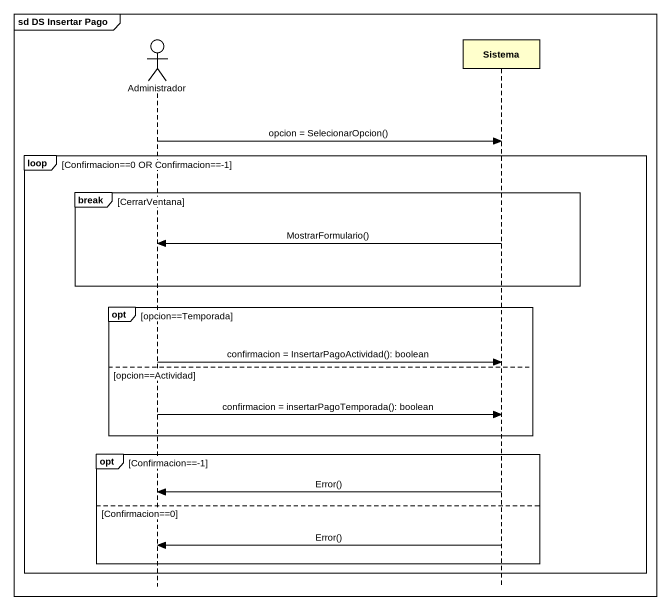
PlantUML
@startuml
mainframe sd DS Insertar Pago
hide footbox
actor Administrador
participant Sistema

Administrador -> Sistema : opcion = SelecionarOpcion()
loop Confirmacion==0 OR Confirmacion==-1
  break CerrarVentana
    Sistema -> Administrador : MostrarFormulario()
  end
  opt opcion==Temporada
    Administrador -> Sistema : confirmacion = InsertarPagoActividad(): boolean
  else opcion==Actividad
    Administrador -> Sistema : confirmacion = insertarPagoTemporada(): boolean
  end
  opt Confirmacion==-1
    Sistema -> Administrador : Error()
  else Confirmacion==0
    Sistema -> Administrador : Error()
  end
end
@enduml
